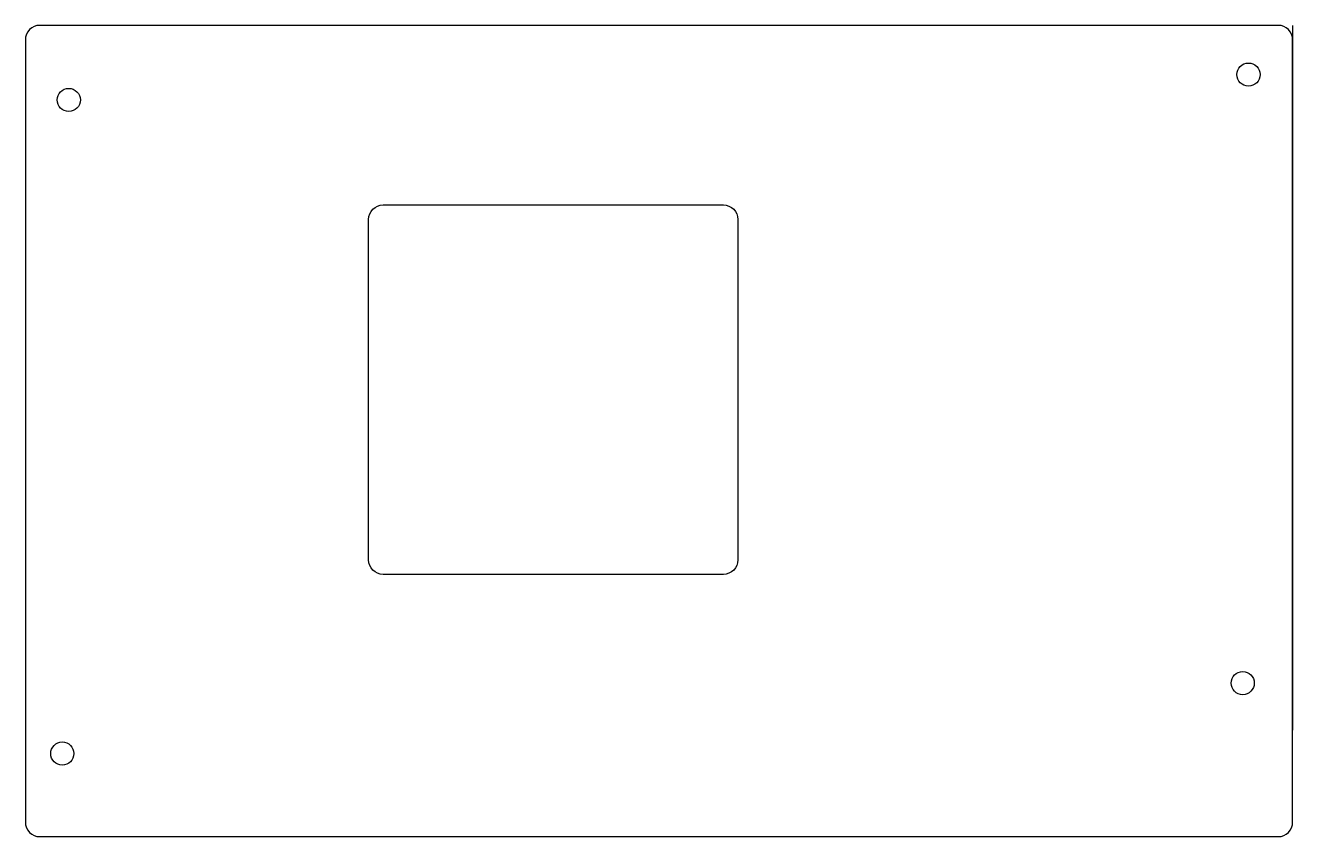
# Model space of a CAD drawing. Header units: millimetres. Extents: x 0 to 175, y -112 to 0.
import ezdxf

# ---------------------------------------------------------------- set-up
doc = ezdxf.new("R2010")
doc.units = ezdxf.units.MM
doc.layers.get('0').update_dxf_attribs({"linetype": 'CONTINUOUS'})

msp = doc.modelspace()

# ---------------------------------------------------------------- linework, layer by layer
msp.add_line((175, 0), (175, -97.3))
for points in [[(173, 0), (2, 0, 0.414214), (0, -2), (0, -110, 0.414214), (2, -112), (173, -112, 0.414214), (175, -110), (175, -2, 0.414214)], [(96.4, -75.8), (49.4, -75.8, -0.414214), (47.4, -73.8), (47.4, -26.8, -0.414214), (49.4, -24.8), (96.4, -24.8, -0.414214), (98.4, -26.8), (98.4, -73.8, -0.414214)]]:
    msp.add_lwpolyline(points, format="xyb", close=True)
for centre in [(168.9, -6.8), (6, -10.3), (168.1, -90.8), (5.1, -100.53)]:
    msp.add_circle(centre, 1.6)

doc.saveas('drawing.dxf')
